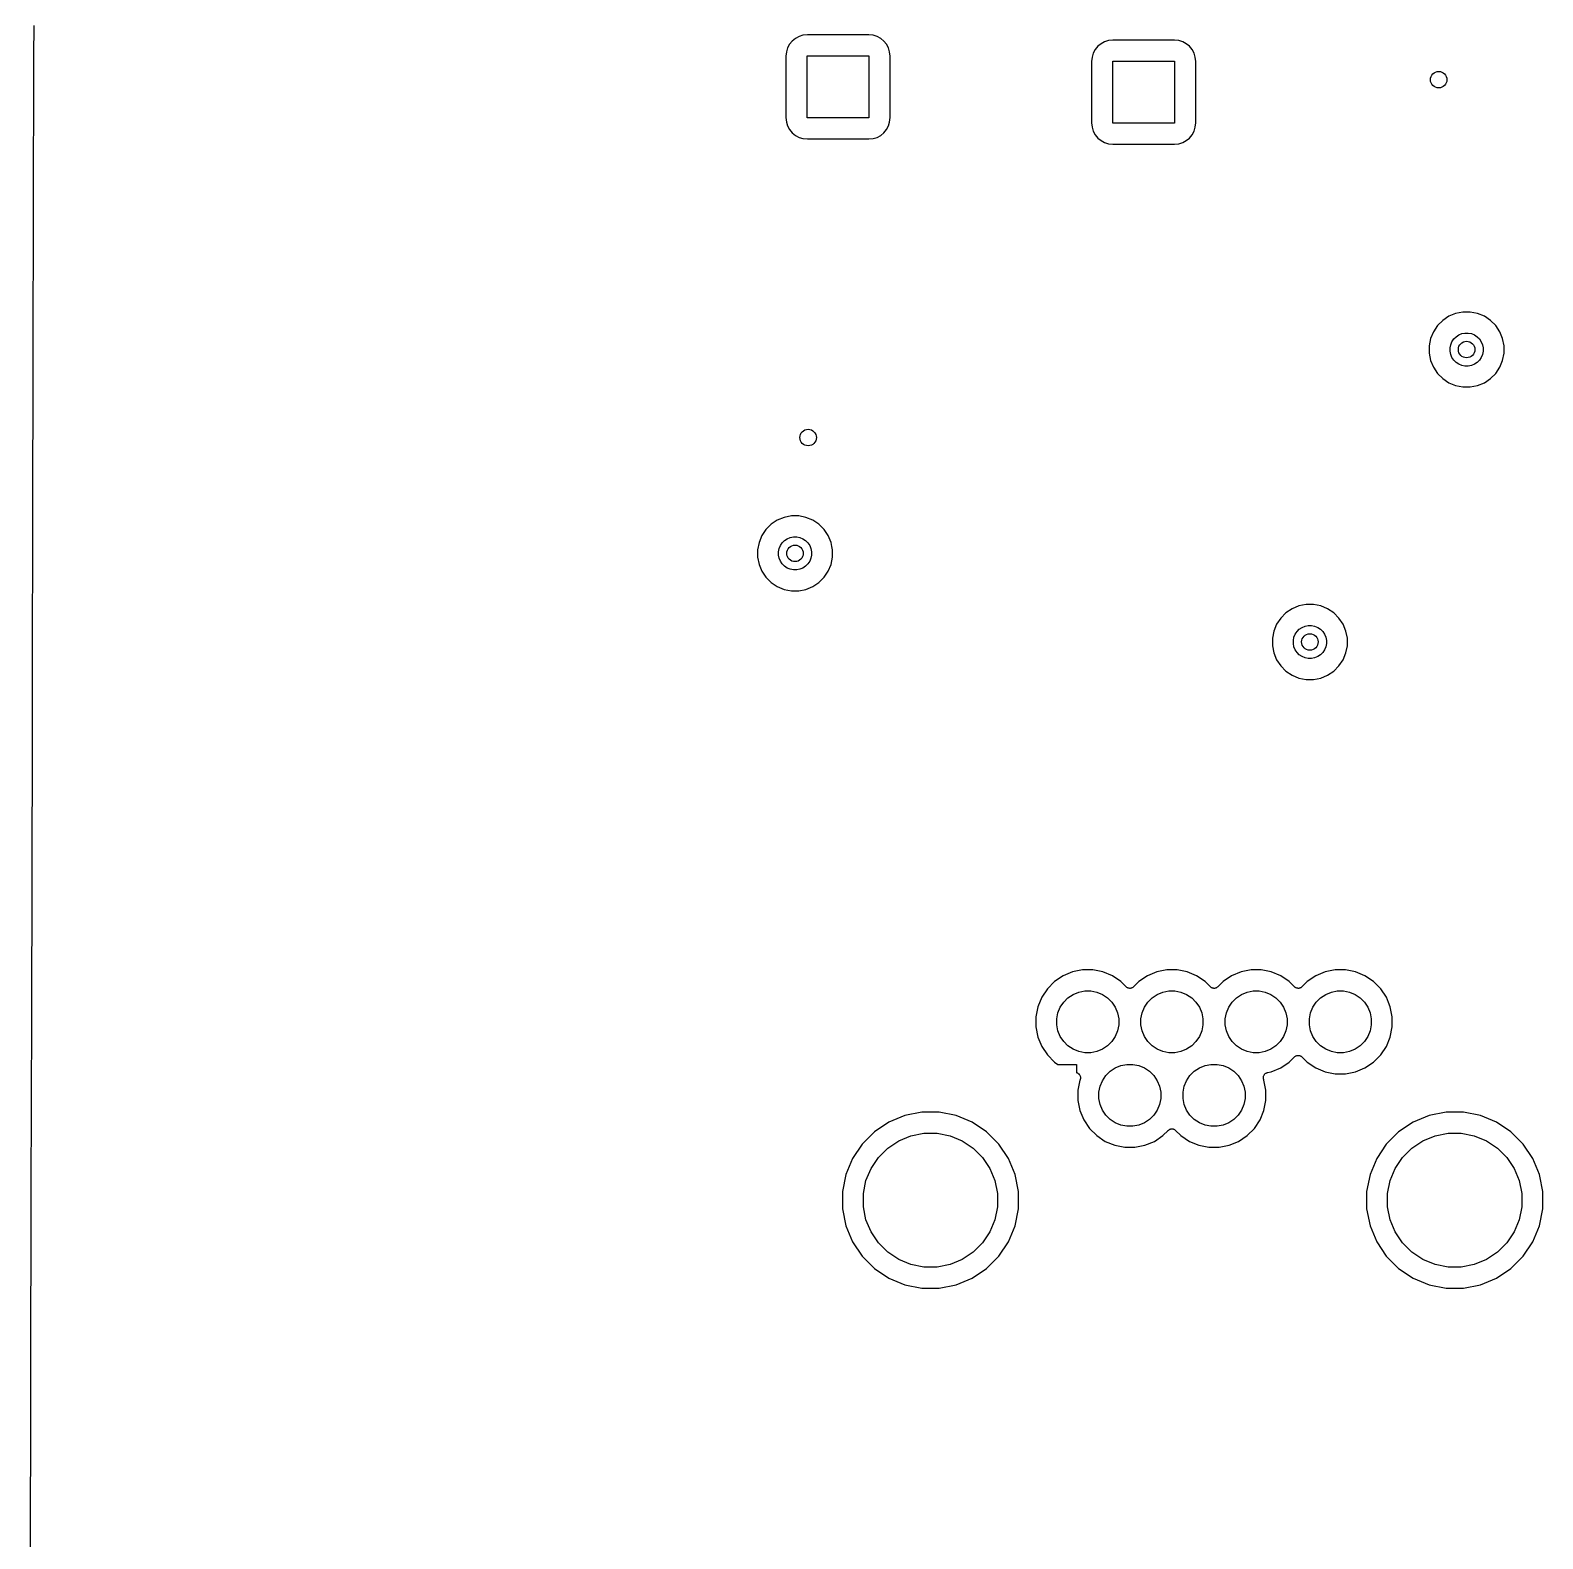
# Model space of a CAD drawing. Extents: x 1.71 to 9.75, y -6.31 to -1.21.
# Drawn here: x 1.717 to 3.16, y -3.763 to -2.324 of the extents above; entities that cross this region are included whole.
import ezdxf

# ---------------------------------------------------------------- set-up
doc = ezdxf.new("R2010")
doc.units = 0
doc.header["$MEASUREMENT"] = 0
doc.layers.add('BLACK', color=7, linetype='CONTINUOUS')

msp = doc.modelspace()

# ---------------------------------------------------------------- linework, layer by layer
at = {"layer": 'BLACK', "linetype": 'CONTINUOUS'}
for p, q in [((1.72064, -2.34826), (1.7207, -2.31927)), ((2.44376, -2.33406), (2.44126, -2.33711)), ((2.44681, -2.33156), (2.44376, -2.33406)), ((2.45028, -2.32971), (2.44681, -2.33156)), ((2.45405, -2.32856), (2.45028, -2.32971)), ((2.45822, -2.32815), (2.45405, -2.32856)), ((2.51678, -2.32815), (2.45822, -2.32815)), ((2.52095, -2.32856), (2.51678, -2.32815)), ((2.52472, -2.32971), (2.52095, -2.32856)), ((2.52819, -2.33156), (2.52472, -2.32971)), ((2.53124, -2.33406), (2.52819, -2.33156)), ((2.53374, -2.33711), (2.53124, -2.33406)), ((2.73831, -2.33656), (2.73526, -2.33906)), ((2.74178, -2.33471), (2.73831, -2.33656)), ((2.74555, -2.33356), (2.74178, -2.33471)), ((2.74972, -2.33315), (2.74555, -2.33356)), ((2.80828, -2.33315), (2.74972, -2.33315)), ((2.81245, -2.33356), (2.80828, -2.33315)), ((2.81622, -2.33471), (2.81245, -2.33356)), ((2.81969, -2.33656), (2.81622, -2.33471)), ((2.82274, -2.33906), (2.81969, -2.33656)), ((1.72028, -2.50126), (1.72064, -2.34826)), ((2.43826, -2.34435), (2.43785, -2.34852)), ((2.43785, -2.34852), (2.43785, -2.40708)), ((2.43941, -2.34058), (2.43826, -2.34435)), ((2.44126, -2.33711), (2.43941, -2.34058)), ((2.45797, -2.40733), (2.45797, -2.34827)), ((2.45797, -2.34827), (2.51703, -2.34827)), ((2.51703, -2.34827), (2.51703, -2.40733)), ((2.53559, -2.34058), (2.53374, -2.33711)), ((2.53674, -2.34435), (2.53559, -2.34058)), ((2.53715, -2.34852), (2.53674, -2.34435)), ((2.53715, -2.40708), (2.53715, -2.34852)), ((2.72976, -2.34935), (2.72935, -2.35352)), ((2.73091, -2.34558), (2.72976, -2.34935)), ((2.73276, -2.34211), (2.73091, -2.34558)), ((2.73526, -2.33906), (2.73276, -2.34211)), ((2.82524, -2.34211), (2.82274, -2.33906)), ((2.82709, -2.34558), (2.82524, -2.34211)), ((2.82824, -2.34935), (2.82709, -2.34558)), ((2.82865, -2.35352), (2.82824, -2.34935)), ((2.72935, -2.35352), (2.72935, -2.41208)), ((2.74947, -2.41233), (2.74947, -2.35327)), ((2.74947, -2.35327), (2.80853, -2.35327)), ((2.80853, -2.35327), (2.80853, -2.41233)), ((2.82865, -2.41208), (2.82865, -2.35352)), ((2.43785, -2.40708), (2.43826, -2.41125)), ((2.51703, -2.40733), (2.45797, -2.40733)), ((2.53674, -2.41125), (2.53715, -2.40708)), ((2.43826, -2.41125), (2.43941, -2.41502)), ((2.43941, -2.41502), (2.44126, -2.41849)), ((2.44126, -2.41849), (2.44376, -2.42154)), ((2.44376, -2.42154), (2.44681, -2.42404)), ((2.52819, -2.42404), (2.53124, -2.42154)), ((2.53124, -2.42154), (2.53374, -2.41849)), ((2.53374, -2.41849), (2.53559, -2.41502)), ((2.53559, -2.41502), (2.53674, -2.41125)), ((2.72935, -2.41208), (2.72976, -2.41625)), ((2.72976, -2.41625), (2.73091, -2.42002)), ((2.73091, -2.42002), (2.73276, -2.42349)), ((2.73276, -2.42349), (2.73526, -2.42654)), ((2.80853, -2.41233), (2.74947, -2.41233)), ((2.82274, -2.42654), (2.82524, -2.42349)), ((2.82524, -2.42349), (2.82709, -2.42002)), ((2.82709, -2.42002), (2.82824, -2.41625)), ((2.82824, -2.41625), (2.82865, -2.41208)), ((2.44681, -2.42404), (2.45028, -2.42589)), ((2.45028, -2.42589), (2.45405, -2.42704)), ((2.45405, -2.42704), (2.45822, -2.42745)), ((2.45822, -2.42745), (2.51678, -2.42745)), ((2.51678, -2.42745), (2.52095, -2.42704)), ((2.52095, -2.42704), (2.52472, -2.42589)), ((2.52472, -2.42589), (2.52819, -2.42404)), ((2.73526, -2.42654), (2.73831, -2.42904)), ((2.73831, -2.42904), (2.74178, -2.43089)), ((2.74178, -2.43089), (2.74555, -2.43204)), ((2.74555, -2.43204), (2.74972, -2.43245)), ((2.74972, -2.43245), (2.80828, -2.43245)), ((2.80828, -2.43245), (2.81245, -2.43204)), ((2.81245, -2.43204), (2.81622, -2.43089)), ((2.81622, -2.43089), (2.81969, -2.42904)), ((2.81969, -2.42904), (2.82274, -2.42654)), ((1.71999, -2.62427), (1.72028, -2.50126)), ((3.07657, -2.59393), (3.07007, -2.59662)), ((3.08348, -2.59255), (3.07657, -2.59393)), ((3.09052, -2.59255), (3.08348, -2.59255)), ((3.09743, -2.59393), (3.09052, -2.59255)), ((3.10393, -2.59662), (3.09743, -2.59393)), ((3.05923, -2.60551), (3.05532, -2.61137)), ((3.06421, -2.60053), (3.05923, -2.60551)), ((3.07007, -2.59662), (3.06421, -2.60053)), ((3.10979, -2.60053), (3.10393, -2.59662)), ((3.11477, -2.60551), (3.10979, -2.60053)), ((3.11868, -2.61137), (3.11477, -2.60551)), ((1.71986, -2.67937), (1.71999, -2.62427)), ((3.05263, -2.61787), (3.05125, -2.62478)), ((3.05125, -2.62478), (3.05125, -2.63182)), ((3.05532, -2.61137), (3.05263, -2.61787)), ((3.07125, -2.62675), (3.07186, -2.62371)), ((3.07186, -2.62371), (3.07304, -2.62084)), ((3.07304, -2.62084), (3.07477, -2.61826)), ((3.07477, -2.61826), (3.07696, -2.61607)), ((3.07696, -2.61607), (3.07954, -2.61434)), ((3.07954, -2.61434), (3.08241, -2.61316)), ((3.08241, -2.61316), (3.08545, -2.61255)), ((3.08545, -2.61255), (3.08855, -2.61255)), ((3.08855, -2.61255), (3.09159, -2.61316)), ((3.09159, -2.61316), (3.09446, -2.61434)), ((3.09446, -2.61434), (3.09704, -2.61607)), ((3.09704, -2.61607), (3.09923, -2.61826)), ((3.09923, -2.61826), (3.10096, -2.62084)), ((3.10096, -2.62084), (3.10214, -2.62371)), ((3.10214, -2.62371), (3.10275, -2.62675)), ((3.12137, -2.61787), (3.11868, -2.61137)), ((3.12275, -2.62478), (3.12137, -2.61787)), ((3.12275, -2.63182), (3.12275, -2.62478)), ((3.05125, -2.63182), (3.05263, -2.63873)), ((3.05263, -2.63873), (3.05532, -2.64523)), ((3.07125, -2.62985), (3.07125, -2.62675)), ((3.07186, -2.63289), (3.07125, -2.62985)), ((3.07304, -2.63576), (3.07186, -2.63289)), ((3.07477, -2.63834), (3.07304, -2.63576)), ((3.07696, -2.64053), (3.07477, -2.63834)), ((3.09923, -2.63834), (3.09704, -2.64053)), ((3.10096, -2.63576), (3.09923, -2.63834)), ((3.10214, -2.63289), (3.10096, -2.63576)), ((3.10275, -2.62985), (3.10214, -2.63289)), ((3.10275, -2.62675), (3.10275, -2.62985)), ((3.11868, -2.64523), (3.12137, -2.63873)), ((3.12137, -2.63873), (3.12275, -2.63182)), ((3.05532, -2.64523), (3.05923, -2.65109)), ((3.05923, -2.65109), (3.06421, -2.65607)), ((3.07954, -2.64226), (3.07696, -2.64053)), ((3.08241, -2.64344), (3.07954, -2.64226)), ((3.08545, -2.64405), (3.08241, -2.64344)), ((3.08855, -2.64405), (3.08545, -2.64405)), ((3.09159, -2.64344), (3.08855, -2.64405)), ((3.09446, -2.64226), (3.09159, -2.64344)), ((3.09704, -2.64053), (3.09446, -2.64226)), ((3.10979, -2.65607), (3.11477, -2.65109)), ((3.11477, -2.65109), (3.11868, -2.64523)), ((3.06421, -2.65607), (3.07007, -2.65998)), ((3.07007, -2.65998), (3.07657, -2.66267)), ((3.07657, -2.66267), (3.08348, -2.66405)), ((3.08348, -2.66405), (3.09052, -2.66405)), ((3.09052, -2.66405), (3.09743, -2.66267)), ((3.09743, -2.66267), (3.10393, -2.65998)), ((3.10393, -2.65998), (3.10979, -2.65607)), ((1.71969, -2.74927), (1.71986, -2.67937)), ((1.71953, -2.81877), (1.71969, -2.74927)), ((2.42371, -2.79503), (2.41873, -2.80001)), ((2.42957, -2.79112), (2.42371, -2.79503)), ((2.43607, -2.78843), (2.42957, -2.79112)), ((2.44298, -2.78705), (2.43607, -2.78843)), ((2.45002, -2.78705), (2.44298, -2.78705)), ((2.45693, -2.78843), (2.45002, -2.78705)), ((2.46343, -2.79112), (2.45693, -2.78843)), ((2.46929, -2.79503), (2.46343, -2.79112)), ((2.47427, -2.80001), (2.46929, -2.79503)), ((2.41213, -2.81237), (2.41075, -2.81928)), ((2.41482, -2.80587), (2.41213, -2.81237)), ((2.41873, -2.80001), (2.41482, -2.80587)), ((2.43254, -2.81534), (2.43427, -2.81276)), ((2.43427, -2.81276), (2.43646, -2.81057)), ((2.43646, -2.81057), (2.43904, -2.80884)), ((2.43904, -2.80884), (2.44191, -2.80766)), ((2.44191, -2.80766), (2.44495, -2.80705)), ((2.44495, -2.80705), (2.44805, -2.80705)), ((2.44805, -2.80705), (2.45109, -2.80766)), ((2.45109, -2.80766), (2.45396, -2.80884)), ((2.45396, -2.80884), (2.45654, -2.81057)), ((2.45654, -2.81057), (2.45873, -2.81276)), ((2.45873, -2.81276), (2.46046, -2.81534)), ((2.47818, -2.80587), (2.47427, -2.80001)), ((2.48087, -2.81237), (2.47818, -2.80587)), ((2.48163, -2.81616), (2.48087, -2.81237)), ((1.71933, -2.90327), (1.71953, -2.81877)), ((2.41075, -2.81928), (2.41075, -2.82632)), ((2.41075, -2.82632), (2.41213, -2.83323)), ((2.43075, -2.82125), (2.43136, -2.81821)), ((2.43075, -2.82435), (2.43075, -2.82125)), ((2.43136, -2.82739), (2.43075, -2.82435)), ((2.43136, -2.81821), (2.43254, -2.81534)), ((2.43254, -2.83026), (2.43136, -2.82739)), ((2.46046, -2.81534), (2.46164, -2.81821)), ((2.46164, -2.82739), (2.46046, -2.83026)), ((2.46164, -2.81821), (2.46225, -2.82125)), ((2.46225, -2.82435), (2.46164, -2.82739)), ((2.46225, -2.82125), (2.46225, -2.82435)), ((2.48087, -2.83323), (2.48225, -2.82632)), ((2.48225, -2.81928), (2.48163, -2.81616)), ((2.48225, -2.82632), (2.48225, -2.81928)), ((2.41213, -2.83323), (2.41482, -2.83973)), ((2.41482, -2.83973), (2.41873, -2.84559)), ((2.43427, -2.83284), (2.43254, -2.83026)), ((2.43646, -2.83503), (2.43427, -2.83284)), ((2.43904, -2.83676), (2.43646, -2.83503)), ((2.44191, -2.83794), (2.43904, -2.83676)), ((2.44495, -2.83855), (2.44191, -2.83794)), ((2.44805, -2.83855), (2.44495, -2.83855)), ((2.45109, -2.83794), (2.44805, -2.83855)), ((2.45396, -2.83676), (2.45109, -2.83794)), ((2.45654, -2.83503), (2.45396, -2.83676)), ((2.45873, -2.83284), (2.45654, -2.83503)), ((2.46046, -2.83026), (2.45873, -2.83284)), ((2.47427, -2.84559), (2.47818, -2.83973)), ((2.47818, -2.83973), (2.48087, -2.83323)), ((2.41873, -2.84559), (2.42371, -2.85057)), ((2.42371, -2.85057), (2.42957, -2.85448)), ((2.42957, -2.85448), (2.43607, -2.85717)), ((2.45693, -2.85717), (2.46343, -2.85448)), ((2.46343, -2.85448), (2.46929, -2.85057)), ((2.46929, -2.85057), (2.47427, -2.84559)), ((2.43607, -2.85717), (2.44298, -2.85855)), ((2.44298, -2.85855), (2.45002, -2.85855)), ((2.45002, -2.85855), (2.45693, -2.85717)), ((2.90973, -2.88451), (2.90582, -2.89037)), ((2.91471, -2.87953), (2.90973, -2.88451)), ((2.92057, -2.87562), (2.91471, -2.87953)), ((2.92707, -2.87293), (2.92057, -2.87562)), ((2.93398, -2.87155), (2.92707, -2.87293)), ((2.94102, -2.87155), (2.93398, -2.87155)), ((2.94793, -2.87293), (2.94102, -2.87155)), ((2.95443, -2.87562), (2.94793, -2.87293)), ((2.96029, -2.87953), (2.95443, -2.87562)), ((2.96527, -2.88451), (2.96029, -2.87953)), ((2.96918, -2.89037), (2.96527, -2.88451)), ((2.90313, -2.89687), (2.90175, -2.90378)), ((2.90582, -2.89037), (2.90313, -2.89687)), ((2.92354, -2.89984), (2.92527, -2.89726)), ((2.92527, -2.89726), (2.92746, -2.89507)), ((2.92746, -2.89507), (2.93004, -2.89334)), ((2.93004, -2.89334), (2.93291, -2.89216)), ((2.93291, -2.89216), (2.93595, -2.89155)), ((2.93595, -2.89155), (2.93905, -2.89155)), ((2.93905, -2.89155), (2.94209, -2.89216)), ((2.94209, -2.89216), (2.94496, -2.89334)), ((2.94496, -2.89334), (2.94754, -2.89507)), ((2.94754, -2.89507), (2.94973, -2.89726)), ((2.94973, -2.89726), (2.95146, -2.89984)), ((2.97187, -2.89687), (2.96918, -2.89037)), ((2.97325, -2.90378), (2.97187, -2.89687)), ((1.71911, -2.99779), (1.71933, -2.90327)), ((2.90175, -2.90378), (2.90175, -2.91082)), ((2.90175, -2.91082), (2.90313, -2.91773)), ((2.92175, -2.90575), (2.92236, -2.90271)), ((2.92175, -2.90885), (2.92175, -2.90575)), ((2.92236, -2.91189), (2.92175, -2.90885)), ((2.92236, -2.90271), (2.92354, -2.89984)), ((2.92354, -2.91476), (2.92236, -2.91189)), ((2.95146, -2.89984), (2.95264, -2.90271)), ((2.95264, -2.91189), (2.95146, -2.91476)), ((2.95264, -2.90271), (2.95325, -2.90575)), ((2.95325, -2.90885), (2.95264, -2.91189)), ((2.95325, -2.90575), (2.95325, -2.90885)), ((2.97187, -2.91773), (2.97325, -2.91082)), ((2.97325, -2.91082), (2.97325, -2.90378)), ((2.90313, -2.91773), (2.90582, -2.92423)), ((2.90582, -2.92423), (2.90973, -2.93009)), ((2.92527, -2.91734), (2.92354, -2.91476)), ((2.92746, -2.91953), (2.92527, -2.91734)), ((2.93004, -2.92126), (2.92746, -2.91953)), ((2.93291, -2.92244), (2.93004, -2.92126)), ((2.93595, -2.92305), (2.93291, -2.92244)), ((2.93905, -2.92305), (2.93595, -2.92305)), ((2.94209, -2.92244), (2.93905, -2.92305)), ((2.94496, -2.92126), (2.94209, -2.92244)), ((2.94754, -2.91953), (2.94496, -2.92126)), ((2.94973, -2.91734), (2.94754, -2.91953)), ((2.95146, -2.91476), (2.94973, -2.91734)), ((2.96527, -2.93009), (2.96918, -2.92423)), ((2.96918, -2.92423), (2.97187, -2.91773)), ((2.90973, -2.93009), (2.91471, -2.93507)), ((2.91471, -2.93507), (2.92057, -2.93898)), ((2.92057, -2.93898), (2.92707, -2.94167)), ((2.92707, -2.94167), (2.93398, -2.94305)), ((2.94102, -2.94305), (2.94793, -2.94167)), ((2.94793, -2.94167), (2.95443, -2.93898)), ((2.95443, -2.93898), (2.96029, -2.93507)), ((2.96029, -2.93507), (2.96527, -2.93009)), ((2.93398, -2.94305), (2.94102, -2.94305)), ((1.71848, -3.26434), (1.71911, -2.99779)), ((2.69409, -3.23125), (2.68719, -3.23815)), ((2.7022, -3.22583), (2.69409, -3.23125)), ((2.71121, -3.2221), (2.7022, -3.22583)), ((2.72078, -3.22019), (2.71121, -3.2221)), ((2.73054, -3.22019), (2.72078, -3.22019)), ((2.7401, -3.2221), (2.73054, -3.22019)), ((2.74912, -3.22583), (2.7401, -3.2221)), ((2.75723, -3.23125), (2.74912, -3.22583)), ((2.76228, -3.2363), (2.75723, -3.23125)), ((2.7744, -3.23125), (2.76935, -3.2363)), ((2.78251, -3.22583), (2.7744, -3.23125)), ((2.79153, -3.2221), (2.78251, -3.22583)), ((2.80109, -3.22019), (2.79153, -3.2221)), ((2.81085, -3.22019), (2.80109, -3.22019)), ((2.82042, -3.2221), (2.81085, -3.22019)), ((2.82943, -3.22583), (2.82042, -3.2221)), ((2.83754, -3.23125), (2.82943, -3.22583)), ((2.84259, -3.2363), (2.83754, -3.23125)), ((2.85472, -3.23125), (2.84967, -3.2363)), ((2.86283, -3.22583), (2.85472, -3.23125)), ((2.87184, -3.2221), (2.86283, -3.22583)), ((2.88141, -3.22019), (2.87184, -3.2221)), ((2.89117, -3.22019), (2.88141, -3.22019)), ((2.90073, -3.2221), (2.89117, -3.22019)), ((2.90975, -3.22583), (2.90073, -3.2221)), ((2.91786, -3.23125), (2.90975, -3.22583)), ((2.92291, -3.2363), (2.91786, -3.23125)), ((2.93503, -3.23125), (2.92998, -3.2363)), ((2.94314, -3.22583), (2.93503, -3.23125)), ((2.95216, -3.2221), (2.94314, -3.22583)), ((2.96172, -3.22019), (2.95216, -3.2221)), ((2.97148, -3.22019), (2.96172, -3.22019)), ((2.98105, -3.2221), (2.97148, -3.22019)), ((2.99006, -3.22583), (2.98105, -3.2221)), ((2.99817, -3.23125), (2.99006, -3.22583)), ((3.00507, -3.23815), (2.99817, -3.23125)), ((2.68719, -3.23815), (2.68177, -3.24626)), ((2.70683, -3.24679), (2.71167, -3.24355)), ((2.71167, -3.24355), (2.71704, -3.24133)), ((2.71704, -3.24133), (2.72275, -3.24019)), ((2.72275, -3.24019), (2.72857, -3.24019)), ((2.72857, -3.24019), (2.73427, -3.24133)), ((2.73427, -3.24133), (2.73964, -3.24355)), ((2.73964, -3.24355), (2.74448, -3.24679)), ((2.76264, -3.2366), (2.76228, -3.2363)), ((2.763, -3.2369), (2.76264, -3.2366)), ((2.76302, -3.23691), (2.763, -3.2369)), ((2.76303, -3.23692), (2.76302, -3.23691)), ((2.76345, -3.23714), (2.76303, -3.23692)), ((2.76386, -3.23737), (2.76345, -3.23714)), ((2.76388, -3.23737), (2.76386, -3.23737)), ((2.76389, -3.23738), (2.76388, -3.23737)), ((2.76434, -3.23752), (2.76389, -3.23738)), ((2.76479, -3.23766), (2.76434, -3.23752)), ((2.76481, -3.23766), (2.76479, -3.23766)), ((2.76483, -3.23767), (2.76481, -3.23766)), ((2.76529, -3.23771), (2.76483, -3.23767)), ((2.76576, -3.23776), (2.76529, -3.23771)), ((2.76578, -3.23776), (2.76576, -3.23776)), ((2.7658, -3.23777), (2.76578, -3.23776)), ((2.76626, -3.23772), (2.7658, -3.23777)), ((2.76673, -3.23768), (2.76626, -3.23772)), ((2.76675, -3.23767), (2.76673, -3.23768)), ((2.76677, -3.23767), (2.76675, -3.23767)), ((2.76722, -3.23754), (2.76677, -3.23767)), ((2.76767, -3.23741), (2.76722, -3.23754)), ((2.76769, -3.2374), (2.76767, -3.23741)), ((2.7677, -3.23739), (2.76769, -3.2374)), ((2.76812, -3.23718), (2.7677, -3.23739)), ((2.76854, -3.23696), (2.76812, -3.23718)), ((2.76855, -3.23695), (2.76854, -3.23696)), ((2.76857, -3.23694), (2.76855, -3.23695)), ((2.76893, -3.23665), (2.76857, -3.23694)), ((2.7693, -3.23635), (2.76893, -3.23665)), ((2.76933, -3.23633), (2.7693, -3.23635)), ((2.76935, -3.2363), (2.76933, -3.23632)), ((2.76933, -3.23632), (2.76933, -3.23633)), ((2.76933, -3.23633), (2.76933, -3.23633)), ((2.78715, -3.24679), (2.79199, -3.24355)), ((2.79199, -3.24355), (2.79736, -3.24133)), ((2.79736, -3.24133), (2.80306, -3.24019)), ((2.80306, -3.24019), (2.80888, -3.24019)), ((2.80888, -3.24019), (2.81459, -3.24133)), ((2.81459, -3.24133), (2.81996, -3.24355)), ((2.81996, -3.24355), (2.8248, -3.24679)), ((2.84296, -3.2366), (2.84259, -3.2363)), ((2.84332, -3.2369), (2.84296, -3.2366)), ((2.84333, -3.23691), (2.84332, -3.2369)), ((2.84335, -3.23692), (2.84333, -3.23691)), ((2.84376, -3.23714), (2.84335, -3.23692)), ((2.84418, -3.23737), (2.84376, -3.23714)), ((2.84419, -3.23737), (2.84418, -3.23737)), ((2.84421, -3.23738), (2.84419, -3.23737)), ((2.84466, -3.23752), (2.84421, -3.23738)), ((2.84511, -3.23766), (2.84466, -3.23752)), ((2.84512, -3.23766), (2.84511, -3.23766)), ((2.84514, -3.23767), (2.84512, -3.23766)), ((2.84561, -3.23771), (2.84514, -3.23767)), ((2.84608, -3.23776), (2.84561, -3.23771)), ((2.8461, -3.23776), (2.84608, -3.23776)), ((2.84611, -3.23777), (2.8461, -3.23776)), ((2.84658, -3.23772), (2.84611, -3.23777)), ((2.84705, -3.23768), (2.84658, -3.23772)), ((2.84707, -3.23767), (2.84705, -3.23768)), ((2.84708, -3.23767), (2.84707, -3.23767)), ((2.84753, -3.23754), (2.84708, -3.23767)), ((2.84799, -3.23741), (2.84753, -3.23754)), ((2.848, -3.2374), (2.84799, -3.23741)), ((2.84802, -3.23739), (2.848, -3.2374)), ((2.84843, -3.23718), (2.84802, -3.23739)), ((2.84885, -3.23696), (2.84843, -3.23718)), ((2.84887, -3.23695), (2.84885, -3.23696)), ((2.84888, -3.23694), (2.84887, -3.23695)), ((2.84925, -3.23665), (2.84888, -3.23694)), ((2.84962, -3.23635), (2.84925, -3.23665)), ((2.84964, -3.23633), (2.84962, -3.23635)), ((2.84967, -3.2363), (2.84964, -3.23632)), ((2.84964, -3.23632), (2.84964, -3.23633)), ((2.84964, -3.23633), (2.84964, -3.23633)), ((2.86746, -3.24679), (2.8723, -3.24355)), ((2.8723, -3.24355), (2.87767, -3.24133)), ((2.87767, -3.24133), (2.88338, -3.24019)), ((2.88338, -3.24019), (2.8892, -3.24019)), ((2.8892, -3.24019), (2.8949, -3.24133)), ((2.8949, -3.24133), (2.90027, -3.24355)), ((2.90027, -3.24355), (2.90511, -3.24679)), ((2.92327, -3.2366), (2.92291, -3.2363)), ((2.92363, -3.2369), (2.92327, -3.2366)), ((2.92365, -3.23691), (2.92363, -3.2369)), ((2.92366, -3.23692), (2.92365, -3.23691)), ((2.92408, -3.23714), (2.92366, -3.23692)), ((2.92449, -3.23737), (2.92408, -3.23714)), ((2.92451, -3.23737), (2.92449, -3.23737)), ((2.92452, -3.23738), (2.92451, -3.23737)), ((2.92497, -3.23752), (2.92452, -3.23738)), ((2.92542, -3.23766), (2.92497, -3.23752)), ((2.92544, -3.23766), (2.92542, -3.23766)), ((2.92546, -3.23767), (2.92544, -3.23766)), ((2.92592, -3.23771), (2.92546, -3.23767)), ((2.92639, -3.23776), (2.92592, -3.23771)), ((2.92641, -3.23776), (2.92639, -3.23776)), ((2.92643, -3.23777), (2.92641, -3.23776)), ((2.92689, -3.23772), (2.92643, -3.23777)), ((2.92736, -3.23768), (2.92689, -3.23772)), ((2.92738, -3.23767), (2.92736, -3.23768)), ((2.9274, -3.23767), (2.92738, -3.23767)), ((2.92785, -3.23754), (2.9274, -3.23767)), ((2.9283, -3.23741), (2.92785, -3.23754)), ((2.92832, -3.2374), (2.9283, -3.23741)), ((2.92833, -3.23739), (2.92832, -3.2374)), ((2.92875, -3.23718), (2.92833, -3.23739)), ((2.92917, -3.23696), (2.92875, -3.23718)), ((2.92918, -3.23695), (2.92917, -3.23696)), ((2.9292, -3.23694), (2.92918, -3.23695)), ((2.92956, -3.23665), (2.9292, -3.23694)), ((2.92993, -3.23635), (2.92956, -3.23665)), ((2.92995, -3.23633), (2.92993, -3.23635)), ((2.92996, -3.23633), (2.92995, -3.23633)), ((2.92998, -3.2363), (2.92996, -3.23632)), ((2.92996, -3.23632), (2.92996, -3.23633)), ((2.94778, -3.24679), (2.95262, -3.24355)), ((2.95262, -3.24355), (2.95799, -3.24133)), ((2.95799, -3.24133), (2.96369, -3.24019)), ((2.96369, -3.24019), (2.96951, -3.24019)), ((2.96951, -3.24019), (2.97522, -3.24133)), ((2.97522, -3.24133), (2.98059, -3.24355)), ((2.98059, -3.24355), (2.98543, -3.24679)), ((3.01049, -3.24626), (3.00507, -3.23815)), ((2.67803, -3.25527), (2.67613, -3.26484)), ((2.68177, -3.24626), (2.67803, -3.25527)), ((2.69726, -3.26111), (2.69949, -3.25573)), ((2.69949, -3.25573), (2.70272, -3.2509)), ((2.70272, -3.2509), (2.70683, -3.24679)), ((2.74448, -3.24679), (2.74859, -3.2509)), ((2.74859, -3.2509), (2.75182, -3.25573)), ((2.75182, -3.25573), (2.75405, -3.26111)), ((2.77758, -3.26111), (2.77981, -3.25573)), ((2.77981, -3.25573), (2.78304, -3.2509)), ((2.78304, -3.2509), (2.78715, -3.24679)), ((2.8248, -3.24679), (2.82891, -3.2509)), ((2.82891, -3.2509), (2.83214, -3.25573)), ((2.83214, -3.25573), (2.83437, -3.26111)), ((2.85789, -3.26111), (2.86012, -3.25573)), ((2.86012, -3.25573), (2.86335, -3.2509)), ((2.86335, -3.2509), (2.86746, -3.24679)), ((2.90511, -3.24679), (2.90922, -3.2509)), ((2.90922, -3.2509), (2.91245, -3.25573)), ((2.91245, -3.25573), (2.91468, -3.26111)), ((2.93821, -3.26111), (2.94044, -3.25573)), ((2.94044, -3.25573), (2.94367, -3.2509)), ((2.94367, -3.2509), (2.94778, -3.24679)), ((2.98543, -3.24679), (2.98954, -3.2509)), ((2.98954, -3.2509), (2.99277, -3.25573)), ((2.99277, -3.25573), (2.995, -3.26111)), ((3.01257, -3.25126), (3.01049, -3.24626)), ((3.01423, -3.25527), (3.01257, -3.25126)), ((3.01613, -3.26484), (3.01423, -3.25527)), ((1.71809, -3.43102), (1.71848, -3.26434)), ((2.67613, -3.26484), (2.67613, -3.2746)), ((2.67613, -3.2746), (2.67803, -3.28417)), ((2.69613, -3.26681), (2.69726, -3.26111)), ((2.69613, -3.27263), (2.69613, -3.26681)), ((2.69726, -3.27833), (2.69613, -3.27263)), ((2.75405, -3.26111), (2.75519, -3.26681)), ((2.75519, -3.27263), (2.75405, -3.27833)), ((2.75519, -3.26681), (2.75519, -3.27263)), ((2.77644, -3.26681), (2.77758, -3.26111)), ((2.77644, -3.27263), (2.77644, -3.26681)), ((2.77758, -3.27833), (2.77644, -3.27263)), ((2.83437, -3.26111), (2.8355, -3.26681)), ((2.8355, -3.27263), (2.83437, -3.27833)), ((2.8355, -3.26681), (2.8355, -3.27263)), ((2.85676, -3.26681), (2.85789, -3.26111)), ((2.85676, -3.27263), (2.85676, -3.26681)), ((2.85789, -3.27833), (2.85676, -3.27263)), ((2.91468, -3.26111), (2.91581, -3.26681)), ((2.91581, -3.27263), (2.91468, -3.27833)), ((2.91581, -3.26681), (2.91581, -3.27263)), ((2.93707, -3.26681), (2.93821, -3.26111)), ((2.93707, -3.27263), (2.93707, -3.26681)), ((2.93821, -3.27833), (2.93707, -3.27263)), ((2.995, -3.26111), (2.99613, -3.26681)), ((2.99613, -3.27263), (2.995, -3.27833)), ((2.99613, -3.26681), (2.99613, -3.27263)), ((3.01423, -3.28417), (3.01613, -3.2746)), ((3.01613, -3.2746), (3.01613, -3.26484)), ((2.67803, -3.28417), (2.68177, -3.29318)), ((2.69949, -3.28371), (2.69726, -3.27833)), ((2.70272, -3.28854), (2.69949, -3.28371)), ((2.70683, -3.29266), (2.70272, -3.28854)), ((2.74859, -3.28854), (2.74448, -3.29266)), ((2.75182, -3.28371), (2.74859, -3.28854)), ((2.75405, -3.27833), (2.75182, -3.28371)), ((2.77981, -3.28371), (2.77758, -3.27833)), ((2.78304, -3.28854), (2.77981, -3.28371)), ((2.78715, -3.29266), (2.78304, -3.28854)), ((2.82891, -3.28854), (2.8248, -3.29266)), ((2.83214, -3.28371), (2.82891, -3.28854)), ((2.83437, -3.27833), (2.83214, -3.28371)), ((2.86012, -3.28371), (2.85789, -3.27833)), ((2.86335, -3.28854), (2.86012, -3.28371)), ((2.86746, -3.29266), (2.86335, -3.28854)), ((2.90922, -3.28854), (2.90511, -3.29266)), ((2.91245, -3.28371), (2.90922, -3.28854)), ((2.91468, -3.27833), (2.91245, -3.28371)), ((2.94044, -3.28371), (2.93821, -3.27833)), ((2.94367, -3.28854), (2.94044, -3.28371)), ((2.94778, -3.29266), (2.94367, -3.28854)), ((2.98954, -3.28854), (2.98543, -3.29266)), ((2.99277, -3.28371), (2.98954, -3.28854)), ((2.995, -3.27833), (2.99277, -3.28371)), ((3.01049, -3.29318), (3.01423, -3.28417)), ((2.68177, -3.29318), (2.68719, -3.30129)), ((2.68719, -3.30129), (2.69409, -3.30819)), ((2.71167, -3.29589), (2.70683, -3.29266)), ((2.71704, -3.29811), (2.71167, -3.29589)), ((2.72275, -3.29925), (2.71704, -3.29811)), ((2.72857, -3.29925), (2.72275, -3.29925)), ((2.73427, -3.29811), (2.72857, -3.29925)), ((2.73964, -3.29589), (2.73427, -3.29811)), ((2.74448, -3.29266), (2.73964, -3.29589)), ((2.79199, -3.29589), (2.78715, -3.29266)), ((2.79736, -3.29811), (2.79199, -3.29589)), ((2.80306, -3.29925), (2.79736, -3.29811)), ((2.80888, -3.29925), (2.80306, -3.29925)), ((2.81459, -3.29811), (2.80888, -3.29925)), ((2.81996, -3.29589), (2.81459, -3.29811)), ((2.8248, -3.29266), (2.81996, -3.29589)), ((2.8723, -3.29589), (2.86746, -3.29266)), ((2.87767, -3.29811), (2.8723, -3.29589)), ((2.88338, -3.29925), (2.87767, -3.29811)), ((2.8892, -3.29925), (2.88338, -3.29925)), ((2.8949, -3.29811), (2.8892, -3.29925)), ((2.90027, -3.29589), (2.8949, -3.29811)), ((2.90511, -3.29266), (2.90027, -3.29589)), ((2.91786, -3.30819), (2.92291, -3.30314)), ((2.92291, -3.30314), (2.92293, -3.30312)), ((2.92293, -3.30312), (2.92293, -3.30312)), ((2.92293, -3.30312), (2.92294, -3.30312)), ((2.92294, -3.30312), (2.92296, -3.30309)), ((2.92296, -3.30309), (2.92333, -3.3028)), ((2.92333, -3.3028), (2.92369, -3.3025)), ((2.92369, -3.3025), (2.92371, -3.30249)), ((2.92371, -3.30249), (2.92372, -3.30248)), ((2.92372, -3.30248), (2.92414, -3.30227)), ((2.92414, -3.30227), (2.92456, -3.30205)), ((2.92456, -3.30205), (2.92457, -3.30204)), ((2.92457, -3.30204), (2.92459, -3.30203)), ((2.92459, -3.30203), (2.92504, -3.3019)), ((2.92504, -3.3019), (2.92549, -3.30177)), ((2.92549, -3.30177), (2.92551, -3.30177)), ((2.92551, -3.30177), (2.92553, -3.30176)), ((2.92553, -3.30176), (2.92599, -3.30172)), ((2.92599, -3.30172), (2.92646, -3.30168)), ((2.92646, -3.30168), (2.92648, -3.30168)), ((2.92648, -3.30168), (2.9265, -3.30168)), ((2.9265, -3.30168), (2.92696, -3.30173)), ((2.92696, -3.30173), (2.92743, -3.30178)), ((2.92743, -3.30178), (2.92745, -3.30178)), ((2.92745, -3.30178), (2.92747, -3.30178)), ((2.92747, -3.30178), (2.92792, -3.30192)), ((2.92792, -3.30192), (2.92837, -3.30206)), ((2.92837, -3.30206), (2.92838, -3.30207)), ((2.92838, -3.30207), (2.9284, -3.30207)), ((2.9284, -3.30207), (2.92881, -3.3023)), ((2.92881, -3.3023), (2.92923, -3.30252)), ((2.92923, -3.30252), (2.92924, -3.30253)), ((2.92924, -3.30253), (2.92926, -3.30254)), ((2.92926, -3.30254), (2.92961, -3.30284)), ((2.92961, -3.30284), (2.92998, -3.30314)), ((2.92998, -3.30314), (2.93503, -3.30819)), ((2.95262, -3.29589), (2.94778, -3.29266)), ((2.95799, -3.29811), (2.95262, -3.29589)), ((2.96369, -3.29925), (2.95799, -3.29811)), ((2.96951, -3.29925), (2.96369, -3.29925)), ((2.97522, -3.29811), (2.96951, -3.29925)), ((2.98059, -3.29589), (2.97522, -3.29811)), ((2.98543, -3.29266), (2.98059, -3.29589)), ((2.99817, -3.30819), (3.00507, -3.30129)), ((3.00507, -3.30129), (3.01049, -3.29318)), ((2.69409, -3.30819), (2.6972, -3.31027)), ((2.6972, -3.31027), (2.71503, -3.31027)), ((2.71503, -3.31027), (2.71503, -3.31813)), ((2.74288, -3.32098), (2.74699, -3.31686)), ((2.74699, -3.31686), (2.75183, -3.31363)), ((2.75183, -3.31363), (2.7572, -3.31141)), ((2.7572, -3.31141), (2.76291, -3.31027)), ((2.76291, -3.31027), (2.76872, -3.31027)), ((2.76872, -3.31027), (2.77443, -3.31141)), ((2.77443, -3.31141), (2.7798, -3.31363)), ((2.7798, -3.31363), (2.78464, -3.31686)), ((2.78464, -3.31686), (2.78875, -3.32098)), ((2.82319, -3.32098), (2.82731, -3.31686)), ((2.82731, -3.31686), (2.83214, -3.31363)), ((2.83214, -3.31363), (2.83752, -3.31141)), ((2.83752, -3.31141), (2.84322, -3.31027)), ((2.84322, -3.31027), (2.84904, -3.31027)), ((2.84904, -3.31027), (2.85474, -3.31141)), ((2.85474, -3.31141), (2.86012, -3.31363)), ((2.86012, -3.31363), (2.86495, -3.31686)), ((2.86495, -3.31686), (2.86907, -3.32098)), ((2.8972, -3.31805), (2.90073, -3.31735)), ((2.90073, -3.31735), (2.90975, -3.31361)), ((2.90975, -3.31361), (2.91786, -3.30819)), ((2.93503, -3.30819), (2.94314, -3.31361)), ((2.94314, -3.31361), (2.95216, -3.31735)), ((2.95216, -3.31735), (2.96172, -3.31925)), ((2.97148, -3.31925), (2.98105, -3.31735)), ((2.98105, -3.31735), (2.99006, -3.31361)), ((2.99006, -3.31361), (2.99817, -3.30819)), ((2.71503, -3.31813), (2.71527, -3.31821)), ((2.71527, -3.31821), (2.71572, -3.31835)), ((2.71572, -3.31835), (2.71573, -3.31835)), ((2.71573, -3.31835), (2.71575, -3.31836)), ((2.71575, -3.31836), (2.71616, -3.31859)), ((2.71616, -3.31859), (2.71658, -3.31881)), ((2.71819, -3.32535), (2.71629, -3.33492)), ((2.71658, -3.31881), (2.71659, -3.31882)), ((2.71659, -3.31882), (2.7166, -3.31883)), ((2.7166, -3.31883), (2.71696, -3.31913)), ((2.71696, -3.31913), (2.71733, -3.31944)), ((2.71733, -3.31944), (2.71734, -3.31945)), ((2.71734, -3.31945), (2.71735, -3.31946)), ((2.71735, -3.31946), (2.71764, -3.31982)), ((2.71764, -3.31982), (2.71794, -3.32019)), ((2.71794, -3.32019), (2.71795, -3.32021)), ((2.71795, -3.32021), (2.71796, -3.32022)), ((2.71796, -3.32022), (2.71818, -3.32064)), ((2.71818, -3.32064), (2.7184, -3.32106)), ((2.71839, -3.32487), (2.71819, -3.32535)), ((2.71853, -3.32442), (2.71839, -3.32487)), ((2.7184, -3.32106), (2.7184, -3.32107)), ((2.7184, -3.32107), (2.71841, -3.32108)), ((2.71841, -3.32108), (2.71854, -3.32153)), ((2.71867, -3.32396), (2.71853, -3.32442)), ((2.71854, -3.32153), (2.71868, -3.32199)), ((2.71868, -3.32393), (2.71867, -3.32395)), ((2.71867, -3.32395), (2.71867, -3.32396)), ((2.71868, -3.32199), (2.71868, -3.32201)), ((2.71868, -3.32201), (2.71869, -3.32202)), ((2.71872, -3.32347), (2.71868, -3.32393)), ((2.71869, -3.32202), (2.71873, -3.32249)), ((2.71877, -3.32299), (2.71872, -3.32347)), ((2.71873, -3.32249), (2.71877, -3.32296)), ((2.71877, -3.32296), (2.71877, -3.32298)), ((2.71877, -3.32298), (2.71877, -3.32299)), ((2.73629, -3.33689), (2.73742, -3.33119)), ((2.73742, -3.33119), (2.73965, -3.32581)), ((2.73965, -3.32581), (2.74288, -3.32098)), ((2.78875, -3.32098), (2.79198, -3.32581)), ((2.79198, -3.32581), (2.79421, -3.33119)), ((2.79421, -3.33119), (2.79534, -3.33689)), ((2.8166, -3.33689), (2.81774, -3.33119)), ((2.81774, -3.33119), (2.81996, -3.32581)), ((2.81996, -3.32581), (2.82319, -3.32098)), ((2.86907, -3.32098), (2.8723, -3.32581)), ((2.8723, -3.32581), (2.87452, -3.33119)), ((2.87452, -3.33119), (2.87566, -3.33689)), ((2.89317, -3.32289), (2.89322, -3.32242)), ((2.89317, -3.32291), (2.89317, -3.32289)), ((2.89317, -3.32292), (2.89317, -3.32291)), ((2.89322, -3.32339), (2.89317, -3.32292)), ((2.89322, -3.32242), (2.89327, -3.32195)), ((2.89326, -3.32386), (2.89322, -3.32339)), ((2.89326, -3.32388), (2.89326, -3.32386)), ((2.89326, -3.32389), (2.89326, -3.32388)), ((2.89339, -3.32434), (2.89326, -3.32389)), ((2.89327, -3.32195), (2.89328, -3.32194)), ((2.89328, -3.32192), (2.89342, -3.32147)), ((2.89328, -3.32194), (2.89328, -3.32192)), ((2.89353, -3.3248), (2.89339, -3.32434)), ((2.89342, -3.32147), (2.89356, -3.32102)), ((2.89354, -3.32483), (2.89353, -3.3248)), ((2.89355, -3.32487), (2.89354, -3.32483)), ((2.89354, -3.32483), (2.89354, -3.32483)), ((2.89354, -3.32483), (2.89354, -3.32483)), ((2.89375, -3.32535), (2.89355, -3.32487)), ((2.89356, -3.32102), (2.89357, -3.32101)), ((2.89357, -3.32099), (2.8938, -3.32058)), ((2.89357, -3.32101), (2.89357, -3.32099)), ((2.89566, -3.33492), (2.89375, -3.32535)), ((2.8938, -3.32058), (2.89402, -3.32016)), ((2.89402, -3.32016), (2.89403, -3.32015)), ((2.89403, -3.32015), (2.89404, -3.32014)), ((2.89404, -3.32014), (2.89434, -3.31977)), ((2.89434, -3.31977), (2.89465, -3.31941)), ((2.89465, -3.31941), (2.89466, -3.3194)), ((2.89466, -3.3194), (2.89467, -3.31939)), ((2.89467, -3.31939), (2.89503, -3.31909)), ((2.89503, -3.31909), (2.8954, -3.31879)), ((2.8954, -3.31879), (2.89541, -3.31878)), ((2.89541, -3.31878), (2.89543, -3.31877)), ((2.89543, -3.31877), (2.89585, -3.31855)), ((2.89585, -3.31855), (2.89626, -3.31833)), ((2.89626, -3.31833), (2.89628, -3.31833)), ((2.89628, -3.31833), (2.89629, -3.31832)), ((2.89629, -3.31832), (2.89674, -3.31819)), ((2.89674, -3.31819), (2.8972, -3.31805)), ((2.96172, -3.31925), (2.97148, -3.31925)), ((2.71629, -3.33492), (2.71629, -3.34468)), ((2.71629, -3.34468), (2.71819, -3.35425)), ((2.73629, -3.34271), (2.73629, -3.33689)), ((2.73742, -3.34841), (2.73629, -3.34271)), ((2.79534, -3.34271), (2.79421, -3.34841)), ((2.79534, -3.33689), (2.79534, -3.34271)), ((2.8166, -3.34271), (2.8166, -3.33689)), ((2.81774, -3.34841), (2.8166, -3.34271)), ((2.87566, -3.34271), (2.87452, -3.34841)), ((2.87566, -3.33689), (2.87566, -3.34271)), ((2.89375, -3.35425), (2.89566, -3.34468)), ((2.89566, -3.34468), (2.89566, -3.33492)), ((2.55116, -3.35905), (2.53588, -3.36538)), ((2.56739, -3.35582), (2.55116, -3.35905)), ((2.58393, -3.35582), (2.56739, -3.35582)), ((2.60015, -3.35905), (2.58393, -3.35582)), ((2.61544, -3.36538), (2.60015, -3.35905)), ((2.71819, -3.35425), (2.72192, -3.36326)), ((2.73965, -3.35379), (2.73742, -3.34841)), ((2.74288, -3.35862), (2.73965, -3.35379)), ((2.74699, -3.36274), (2.74288, -3.35862)), ((2.78875, -3.35862), (2.78464, -3.36274)), ((2.79198, -3.35379), (2.78875, -3.35862)), ((2.79421, -3.34841), (2.79198, -3.35379)), ((2.81996, -3.35379), (2.81774, -3.34841)), ((2.82319, -3.35862), (2.81996, -3.35379)), ((2.82731, -3.36274), (2.82319, -3.35862)), ((2.86907, -3.35862), (2.86495, -3.36274)), ((2.8723, -3.35379), (2.86907, -3.35862)), ((2.87452, -3.34841), (2.8723, -3.35379)), ((2.89002, -3.36326), (2.89375, -3.35425)), ((3.05116, -3.35905), (3.03588, -3.36538)), ((3.06739, -3.35582), (3.05116, -3.35905)), ((3.08393, -3.35582), (3.06739, -3.35582)), ((3.10015, -3.35905), (3.08393, -3.35582)), ((3.11544, -3.36538), (3.10015, -3.35905)), ((2.52213, -3.37457), (2.51043, -3.38627)), ((2.53588, -3.36538), (2.52213, -3.37457)), ((2.62919, -3.37457), (2.61544, -3.36538)), ((2.64089, -3.38627), (2.62919, -3.37457)), ((2.72192, -3.36326), (2.72734, -3.37137)), ((2.72734, -3.37137), (2.73424, -3.37827)), ((2.75183, -3.36597), (2.74699, -3.36274)), ((2.7572, -3.36819), (2.75183, -3.36597)), ((2.76291, -3.36933), (2.7572, -3.36819)), ((2.76872, -3.36933), (2.76291, -3.36933)), ((2.77443, -3.36819), (2.76872, -3.36933)), ((2.7798, -3.36597), (2.77443, -3.36819)), ((2.78464, -3.36274), (2.7798, -3.36597)), ((2.79739, -3.37827), (2.80244, -3.37322)), ((2.80244, -3.37322), (2.80246, -3.3732)), ((2.80246, -3.3732), (2.80249, -3.37317)), ((2.80246, -3.3732), (2.80246, -3.3732)), ((2.80246, -3.3732), (2.80246, -3.3732)), ((2.80249, -3.37317), (2.80285, -3.37288)), ((2.80285, -3.37288), (2.80322, -3.37258)), ((2.80322, -3.37258), (2.80324, -3.37257)), ((2.80324, -3.37257), (2.80325, -3.37256)), ((2.80325, -3.37256), (2.80367, -3.37235)), ((2.80367, -3.37235), (2.80408, -3.37213)), ((2.80408, -3.37213), (2.8041, -3.37212)), ((2.8041, -3.37212), (2.80412, -3.37211)), ((2.80412, -3.37211), (2.80457, -3.37198)), ((2.80457, -3.37198), (2.80502, -3.37185)), ((2.80502, -3.37185), (2.80504, -3.37185)), ((2.80504, -3.37185), (2.80505, -3.37184)), ((2.80505, -3.37184), (2.80552, -3.3718)), ((2.80552, -3.3718), (2.80599, -3.37176)), ((2.80599, -3.37176), (2.80601, -3.37176)), ((2.80601, -3.37176), (2.80602, -3.37176)), ((2.80602, -3.37176), (2.80649, -3.37181)), ((2.80649, -3.37181), (2.80696, -3.37185)), ((2.80696, -3.37185), (2.80698, -3.37186)), ((2.80698, -3.37186), (2.80699, -3.37186)), ((2.80699, -3.37186), (2.80744, -3.372)), ((2.80744, -3.372), (2.80789, -3.37214)), ((2.80789, -3.37214), (2.80791, -3.37215)), ((2.80791, -3.37215), (2.80793, -3.37215)), ((2.80793, -3.37215), (2.80834, -3.37238)), ((2.80834, -3.37238), (2.80875, -3.3726)), ((2.80875, -3.3726), (2.80877, -3.37261)), ((2.80877, -3.37261), (2.80878, -3.37262)), ((2.80878, -3.37262), (2.80914, -3.37292)), ((2.80914, -3.37292), (2.80951, -3.37322)), ((2.80951, -3.37322), (2.81456, -3.37827)), ((2.83214, -3.36597), (2.82731, -3.36274)), ((2.83752, -3.36819), (2.83214, -3.36597)), ((2.84322, -3.36933), (2.83752, -3.36819)), ((2.84904, -3.36933), (2.84322, -3.36933)), ((2.85474, -3.36819), (2.84904, -3.36933)), ((2.86012, -3.36597), (2.85474, -3.36819)), ((2.86495, -3.36274), (2.86012, -3.36597)), ((2.8777, -3.37827), (2.8846, -3.37137)), ((2.8846, -3.37137), (2.89002, -3.36326)), ((3.02213, -3.37457), (3.01043, -3.38627)), ((3.03588, -3.36538), (3.02213, -3.37457)), ((3.12919, -3.37457), (3.11544, -3.36538)), ((3.14089, -3.38627), (3.12919, -3.37457)), ((2.51043, -3.38627), (2.50124, -3.40002)), ((2.53487, -3.39011), (2.54535, -3.3831)), ((2.54535, -3.3831), (2.557, -3.37828)), ((2.557, -3.37828), (2.56936, -3.37582)), ((2.56936, -3.37582), (2.58196, -3.37582)), ((2.58196, -3.37582), (2.59432, -3.37828)), ((2.59432, -3.37828), (2.60596, -3.3831)), ((2.60596, -3.3831), (2.61644, -3.39011)), ((2.65008, -3.40002), (2.64089, -3.38627)), ((2.73424, -3.37827), (2.74235, -3.38369)), ((2.74235, -3.38369), (2.75137, -3.38742)), ((2.75137, -3.38742), (2.76094, -3.38933)), ((2.76094, -3.38933), (2.77069, -3.38933)), ((2.77069, -3.38933), (2.78026, -3.38742)), ((2.78026, -3.38742), (2.78927, -3.38369)), ((2.78927, -3.38369), (2.79739, -3.37827)), ((2.81456, -3.37827), (2.82267, -3.38369)), ((2.82267, -3.38369), (2.83168, -3.38742)), ((2.83168, -3.38742), (2.84125, -3.38933)), ((2.84125, -3.38933), (2.85101, -3.38933)), ((2.85101, -3.38933), (2.86058, -3.38742)), ((2.86058, -3.38742), (2.86959, -3.38369)), ((2.86959, -3.38369), (2.8777, -3.37827)), ((3.01043, -3.38627), (3.00124, -3.40002)), ((3.03487, -3.39011), (3.04535, -3.3831)), ((3.04535, -3.3831), (3.057, -3.37828)), ((3.057, -3.37828), (3.06936, -3.37582)), ((3.06936, -3.37582), (3.08196, -3.37582)), ((3.08196, -3.37582), (3.09432, -3.37828)), ((3.09432, -3.37828), (3.10596, -3.3831)), ((3.10596, -3.3831), (3.11644, -3.39011)), ((3.15008, -3.40002), (3.14089, -3.38627)), ((2.50124, -3.40002), (2.49491, -3.41531)), ((2.51896, -3.4095), (2.52596, -3.39902)), ((2.52596, -3.39902), (2.53487, -3.39011)), ((2.61644, -3.39011), (2.62535, -3.39902)), ((2.62535, -3.39902), (2.63235, -3.4095)), ((2.65641, -3.41531), (2.65008, -3.40002)), ((3.00124, -3.40002), (2.99491, -3.41531)), ((3.01896, -3.4095), (3.02596, -3.39902)), ((3.02596, -3.39902), (3.03487, -3.39011)), ((3.11644, -3.39011), (3.12535, -3.39902)), ((3.12535, -3.39902), (3.13235, -3.4095)), ((3.15641, -3.41531), (3.15008, -3.40002)), ((2.49491, -3.41531), (2.49168, -3.43153)), ((2.51414, -3.42114), (2.51896, -3.4095)), ((2.63235, -3.4095), (2.63718, -3.42114)), ((2.65963, -3.43153), (2.65641, -3.41531)), ((2.99491, -3.41531), (2.99168, -3.43153)), ((3.01414, -3.42114), (3.01896, -3.4095)), ((3.13235, -3.4095), (3.13718, -3.42114)), ((3.15675, -3.41701), (3.15641, -3.41531)), ((3.15963, -3.43153), (3.15675, -3.41701)), ((3.15675, -3.41701), (3.15675, -3.41701)), ((1.71707, -3.86577), (1.71809, -3.43102)), ((2.49168, -3.43153), (2.49168, -3.44807)), ((2.51168, -3.4335), (2.51414, -3.42114)), ((2.63718, -3.42114), (2.63963, -3.4335)), ((2.65963, -3.44807), (2.65963, -3.43153)), ((2.99168, -3.43153), (2.99168, -3.44807)), ((3.01168, -3.4335), (3.01414, -3.42114)), ((3.13718, -3.42114), (3.13963, -3.4335)), ((3.15963, -3.44807), (3.15963, -3.43153)), ((2.51168, -3.4461), (2.51168, -3.4335)), ((2.51414, -3.45846), (2.51168, -3.4461)), ((2.63963, -3.4461), (2.63718, -3.45846)), ((2.63963, -3.4335), (2.63963, -3.4461)), ((3.01168, -3.4461), (3.01168, -3.4335)), ((3.01414, -3.45846), (3.01168, -3.4461)), ((3.13963, -3.4461), (3.13718, -3.45846)), ((3.13963, -3.4335), (3.13963, -3.4461)), ((2.49168, -3.44807), (2.49491, -3.46429)), ((2.51896, -3.4701), (2.51414, -3.45846)), ((2.63718, -3.45846), (2.63235, -3.4701)), ((2.65641, -3.46429), (2.65963, -3.44807)), ((2.99168, -3.44807), (2.99491, -3.46429)), ((3.01896, -3.4701), (3.01414, -3.45846)), ((3.13718, -3.45846), (3.13235, -3.4701)), ((3.15641, -3.46429), (3.15963, -3.44807)), ((2.49491, -3.46429), (2.50124, -3.47958)), ((2.52596, -3.48058), (2.51896, -3.4701)), ((2.63235, -3.4701), (2.62535, -3.48058)), ((2.65008, -3.47958), (2.65641, -3.46429)), ((2.99491, -3.46429), (3.00124, -3.47958)), ((3.02596, -3.48058), (3.01896, -3.4701)), ((3.13235, -3.4701), (3.12535, -3.48058)), ((3.15008, -3.47958), (3.15641, -3.46429)), ((2.50124, -3.47958), (2.51043, -3.49333)), ((2.53487, -3.48949), (2.52596, -3.48058)), ((2.54535, -3.4965), (2.53487, -3.48949)), ((2.61644, -3.48949), (2.60596, -3.4965)), ((2.62535, -3.48058), (2.61644, -3.48949)), ((2.64089, -3.49333), (2.65008, -3.47958)), ((3.00124, -3.47958), (3.01043, -3.49333)), ((3.03487, -3.48949), (3.02596, -3.48058)), ((3.04535, -3.4965), (3.03487, -3.48949)), ((3.11644, -3.48949), (3.10596, -3.4965)), ((3.12535, -3.48058), (3.11644, -3.48949)), ((3.14089, -3.49333), (3.15008, -3.47958)), ((2.51043, -3.49333), (2.52213, -3.50503)), ((2.52213, -3.50503), (2.53588, -3.51422)), ((2.557, -3.50132), (2.54535, -3.4965)), ((2.56936, -3.50378), (2.557, -3.50132)), ((2.58196, -3.50378), (2.56936, -3.50378)), ((2.59432, -3.50132), (2.58196, -3.50378)), ((2.60596, -3.4965), (2.59432, -3.50132)), ((2.61544, -3.51422), (2.62919, -3.50503)), ((2.62919, -3.50503), (2.64089, -3.49333)), ((3.01043, -3.49333), (3.02213, -3.50503)), ((3.02213, -3.50503), (3.03588, -3.51422)), ((3.057, -3.50132), (3.04535, -3.4965)), ((3.06936, -3.50378), (3.057, -3.50132)), ((3.08196, -3.50378), (3.06936, -3.50378)), ((3.09432, -3.50132), (3.08196, -3.50378)), ((3.10596, -3.4965), (3.09432, -3.50132)), ((3.11544, -3.51422), (3.12919, -3.50503)), ((3.12919, -3.50503), (3.14089, -3.49333)), ((2.53588, -3.51422), (2.55116, -3.52055)), ((2.60015, -3.52055), (2.61544, -3.51422)), ((3.03588, -3.51422), (3.05116, -3.52055)), ((3.10015, -3.52055), (3.11544, -3.51422)), ((2.55116, -3.52055), (2.56739, -3.52378)), ((2.56739, -3.52378), (2.58393, -3.52378)), ((2.58393, -3.52378), (2.60015, -3.52055)), ((3.05116, -3.52055), (3.06739, -3.52378)), ((3.06739, -3.52378), (3.08393, -3.52378)), ((3.08393, -3.52378), (3.10015, -3.52055))]:
    msp.add_line(p, q, dxfattribs=at)
at = {"layer": 'BLACK'}
for centre in [(3.06041, -2.37089), (3.087, -2.6283), (2.459, -2.7123), (2.4465, -2.8228), (2.9375, -2.9073)]:
    msp.add_circle(centre, 0.00787, dxfattribs=at)

doc.saveas('drawing.dxf')
